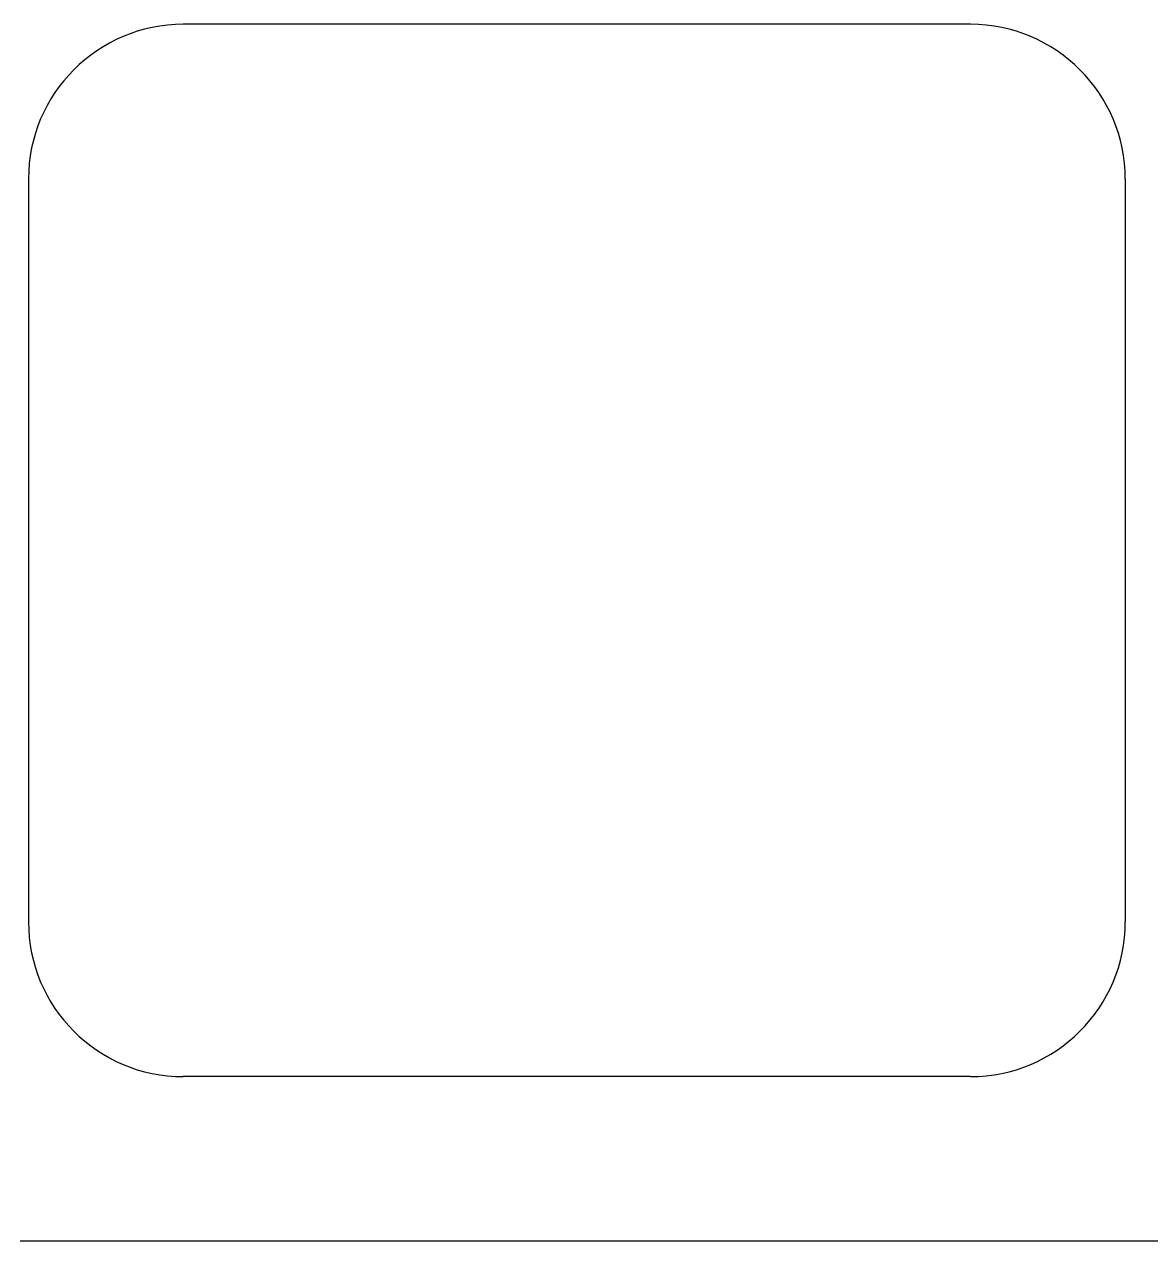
# Model space of a CAD drawing. Header units: millimetres. Extents: x -9 to 276, y -90 to 14.
# Drawn here: x 211.67 to 226.77, y -85.45 to -69.15 of the extents above; entities that cross this region are included whole.
import ezdxf

# ---------------------------------------------------------------- set-up
doc = ezdxf.new("R2010")
doc.units = ezdxf.units.MM
doc.layers.add('BLACK', color=7, linetype='CONTINUOUS')

msp = doc.modelspace()

# ---------------------------------------------------------------- linework, layer by layer
at = {"layer": 'BLACK', "linetype": 'Continuous'}
for p, q in [((224.35145, -69.15205), (213.801449, -69.15205)), ((211.72645, -71.22705), (211.72645, -81.177051)), ((226.42645, -71.22705), (226.42645, -81.17705)), ((224.35145, -83.25205), (213.80145, -83.25205)), ((211.615021, -85.450073), (211.921265, -85.450055)), ((211.921265, -85.450055), (212.734599, -85.45003)), ((212.734599, -85.45003), (213.822229, -85.450013)), ((213.822229, -85.450013), (215.184155, -85.450003)), ((215.184155, -85.450003), (215.967979, -85.45)), ((215.967979, -85.45), (216.17465, -85.45)), ((216.17465, -85.45), (216.385617, -85.45)), ((216.385617, -85.45), (216.492715, -85.45)), ((216.492715, -85.45), (216.682352, -85.45)), ((216.682352, -85.45), (216.899496, -85.45)), ((216.899496, -85.45), (217.11664, -85.45)), ((217.11664, -85.45), (217.551004, -85.45)), ((217.551004, -85.45), (217.985538, -85.45)), ((217.985538, -85.45), (219.288081, -85.45)), ((219.288081, -85.45), (220.156658, -85.45)), ((220.156658, -85.45), (221.89381, -85.45)), ((221.89381, -85.45), (223.630963, -85.45)), ((223.630963, -85.45), (225.368116, -85.45)), ((225.368116, -85.45), (227.105269, -85.45))]:
    msp.add_line(p, q, dxfattribs=at)
at = {"layer": 'BLACK'}
for centre, radius, start, end in [((213.801454, -71.227054), 2.075004, 90.0001381, 179.9998896), ((224.35145, -71.22705), 2.075, 0, 90), ((213.801452, -81.177048), 2.075002, 180.0000828, 269.9999448), ((224.35145, -81.17705), 2.075, 270, 0)]:
    msp.add_arc(centre, radius, start, end, dxfattribs=at)

doc.saveas('drawing.dxf')
